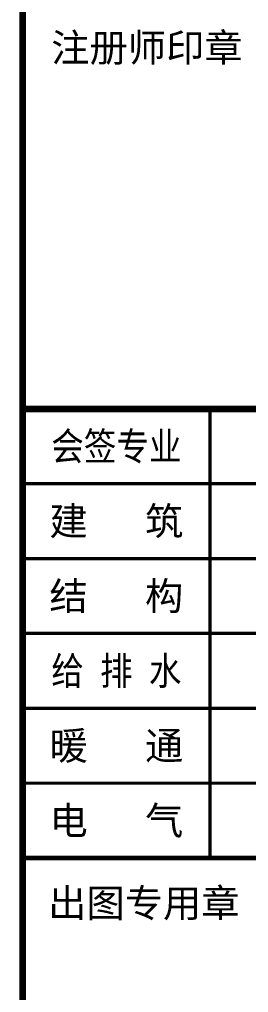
# Model space of a CAD drawing. Extents: x 12300 to 361047, y -1498650 to 1244242.
# Drawn here: x 281412 to 283859, y -56891 to -46491 of the extents above; entities that cross this region are included whole.
import ezdxf
from ezdxf.enums import TextEntityAlignment as Align

# ---------------------------------------------------------------- set-up
doc = ezdxf.new("R2010")
doc.units = 0
doc.header["$LTSCALE"] = 1000
doc.header["$MEASUREMENT"] = 0
doc.layers.get('0').update_dxf_attribs({"color": 8, "linetype": 'CONTINUOUS'})
doc.layers.add('BZ_标准图框', color=8, linetype='CONTINUOUS')
doc.styles.add('ht', font='simhei.ttf', dxfattribs={"width": 0.8})

# ---------------------------------------------------------------- blocks, each defined once
blk = doc.blocks.new('A2-TQ-CF')
at = {"layer": 'BZ_标准图框', "color": 3}
for points, const_width in [([(91975, -155165), (91975, -115165)], 70), ([(91975, -129165), (98975, -129165)], 70), ([(93975, -129165), (93975, -133965)], 35), ([(98975, -129965), (91975, -129965)], 35), ([(98975, -130765), (91975, -130765)], 35), ([(98975, -131565), (91975, -131565)], 35), ([(98975, -132365), (91975, -132365)], 35), ([(98975, -133165), (91975, -133165)], 35), ([(98975, -133965), (91975, -133965)], 50)]:
    blk.add_lwpolyline(points, dxfattribs=dict(at, const_width=const_width))
at = {"layer": 'BZ_标准图框', "color": 3, "style": 'ht'}
for s, p in [('注册师印章', (92279, -125454)), ('出图专用章', (92246, -134597))]:
    blk.add_text(s, height=300, dxfattribs=at).set_placement(p)
at = {"layer": 'BZ_标准图框', "color": 3, "style": 'ht', "width": 0.85}
for s, p in [('会签专业', (92975, -129565)), ('给 排 水', (92975, -131965))]:
    blk.add_text(s, height=300, dxfattribs=at).set_placement(p, align=Align.MIDDLE_CENTER)
at = {"layer": 'BZ_标准图框', "color": 3, "style": 'ht'}
for s, p in [('建   筑', (92975, -130365)), ('结   构', (92975, -131165)), ('暖   通', (92975, -132765)), ('电   气', (92975, -133565))]:
    blk.add_text(s, height=300, dxfattribs=at).set_placement(p, align=Align.MIDDLE_CENTER)

msp = doc.modelspace()

# ---------------------------------------------------------------- block references
msp.add_blockref('A2-TQ-CF', (189472, 78511.6))

doc.saveas('drawing.dxf')
